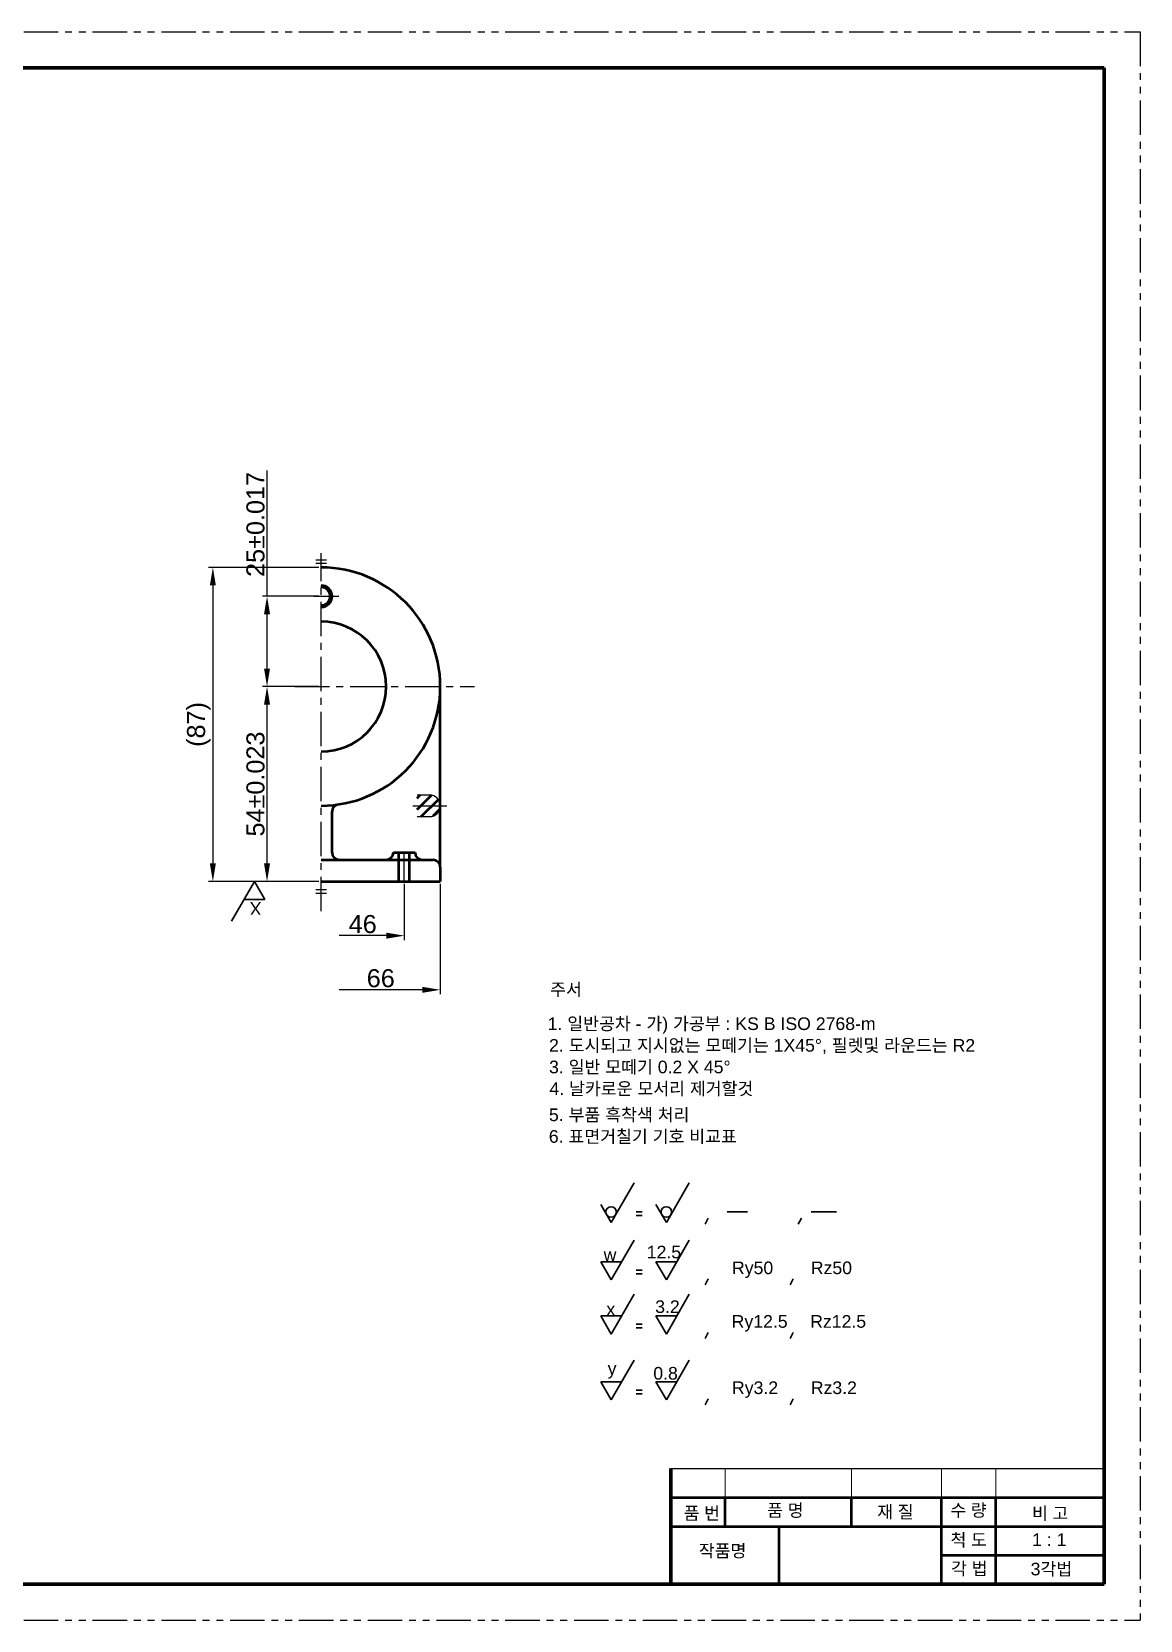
# Model space of a CAD drawing. Header units: millimetres. Extents: x 7 to 3158, y 472 to 921.
# Drawn here: x 1928.7 to 2235.7, y 472.1 to 912.1 of the extents above; entities that cross this region are included whole.
import ezdxf

# ---------------------------------------------------------------- set-up
doc = ezdxf.new("R2010")
doc.units = ezdxf.units.MM
doc.header["$LTSCALE"] = 0.3
doc.linetypes.add('CENTER', pattern=[50.8, 31.75, -6.35, 6.35, -6.35])
doc.linetypes.add('PHANTOM', pattern=[63.5, 31.75, -6.35, 6.35, -6.35, 6.35, -6.35])
for name, color, linetype, lineweight in [('가는선', 6, 'Continuous', 25), ('외형선', 4, 'Continuous', 50), ('중심선', 1, 'CENTER', 25)]:
    doc.layers.add(name, color=color, linetype=linetype, lineweight=lineweight)
doc.styles.get("Standard").update_dxf_attribs({"font": 'arial.ttf'})
doc.dimstyles.new('Annotative', dxfattribs={"dimscale": 0, "dimtxt": 5, "dimasz": 5, "dimexe": 1.25, "dimexo": 0.625, "dimtad": 1, "dimdec": 4, "dimzin": 9, "dimdsep": 46, "dimtxsty": 'Standard', "dimblk2": 'NONE', "dimcen": 2.5, "dimclrd": 3, "dimclre": 3, "dimclrt": 4, "dimadec": 4, "dimazin": 0, "dimtfac": 1, "dimtdec": 4, "dimtmove": 0, "dimatfit": 3, "dimfxl": 1, "dimlwd": 25, "dimlwe": 25, "dimarcsym": 0})

# ---------------------------------------------------------------- blocks, each defined once
blk = doc.blocks.new('TEST-1')
at = {"color": 6, "linetype": 'PHANTOM', "lineweight": 25}
for p, q in [((0, 440), (614, 440)), ((614, 440), (614, 0)), ((0, 0), (614, 0))]:
    blk.add_line(p, q, dxfattribs=at)
at = {"color": 5, "lineweight": 70}
for p, q in [((10, 430), (604, 430)), ((604, 430), (604, 10)), ((484, 10), (484, 42)), ((10, 10), (604, 10))]:
    blk.add_line(p, q, dxfattribs=at)
at = {"color": 3, "lineweight": 25}
blk.add_line((484, 42), (604, 42), dxfattribs=at)
at = {"color": 3, "lineweight": 20}
for p, q in [((499, 34), (499, 42)), ((534, 34), (534, 42)), ((559, 34), (559, 42)), ((574, 34), (574, 42))]:
    blk.add_line(p, q, dxfattribs=at)
at = {"color": 2, "lineweight": 50}
for p, q in [((484, 34), (604, 34)), ((499, 26), (499, 34)), ((534, 26), (534, 34)), ((559, 10), (559, 34)), ((574, 10), (574, 34)), ((484, 26), (604, 26)), ((514, 10), (514, 26)), ((559, 18), (604, 18))]:
    blk.add_line(p, q, dxfattribs=at)
at = {"color": 2, "char_height": 3.5, "attachment_point": 1}
for s, width, insert in [('{\\fGulim|b0|i0|c129|p50;품 번}', 14.2143, (487.55, 31.39)), ('{\\fGulim|b0|i0|c129|p50;품 명}', 17.9863, (510.69, 32.19)), ('{\\fGulim|b0|i0|c129|p50;재 질}', 13.1074, (541.16, 31.78)), ('{\\fGulim|b0|i0|c129|p50;수 량}', 16.4869, (561.43, 32.22)), ('{\\fGulim|b0|i0|c129|p50;비 고}', 22.797, (584.05, 31.39)), ('{\\fGulim|b0|i0|c129|p50;척 도}', 14.5226, (561.47, 24.01)), ('1 : 1', 13.7093, (584.05, 24.07)), ('{\\fGulim|b0|i0|c129|p50;작품명}', 13.1664, (491.74, 20.98)), ('{\\fGulim|b0|i0|c129|p50;각 법}', 10.8589, (561.63, 16.05)), ('3{\\fGulim|b0|i0|c129|p50;각법}', 15.3382, (583.65, 15.93))]:
    blk.add_mtext_dynamic_manual_height_columns(s, width=width, gutter_width=12.5, heights=[0], dxfattribs=dict(at, insert=insert))
blk = doc.blocks.new('*D348')
at = {"layer": 'Defpoints', "color": 0}
for p in [(1993.89, 730.71), (2008.89, 730.71), (2008.89, 676.71)]:
    blk.add_point(p, dxfattribs=at)
at = {"layer": '외형선', "color": 3, "lineweight": 25}
for p, q in [((2008.26, 730.71), (1992.64, 730.71)), ((1993.89, 681.71), (1993.89, 725.71)), ((2008.26, 676.71), (1992.64, 676.71))]:
    blk.add_line(p, q, dxfattribs=at)
at = {"layer": '외형선', "color": 3}
for points in [[(1994.72, 725.71), (1993.05, 725.71), (1993.89, 730.71)], [(1993.05, 681.71), (1994.72, 681.71), (1993.89, 676.71)]]:
    blk.add_solid(points, dxfattribs=at)
at = {"layer": '외형선', "color": 4, "insert": (1990.71, 703.71), "char_height": 5, "attachment_point": 5, "rotation": 90}
blk.add_mtext('54%%P0.023', dxfattribs=at)
blk = doc.blocks.new('_None')
blk = doc.blocks.new('*D349')
at = {"layer": 'Defpoints', "color": 0}
for p in [(1993.89, 755.71), (2008.89, 755.71), (2008.89, 730.71)]:
    blk.add_point(p, dxfattribs=at)
at = {"layer": '외형선', "color": 3, "lineweight": 25}
for p, q in [((1993.89, 755.71), (1993.89, 790.52)), ((2008.26, 755.71), (1992.64, 755.71)), ((1993.89, 735.71), (1993.89, 750.71)), ((2008.26, 730.71), (1992.64, 730.71))]:
    blk.add_line(p, q, dxfattribs=at)
at = {"layer": '외형선', "color": 3}
for points in [[(1994.72, 750.71), (1993.05, 750.71), (1993.89, 755.71)], [(1993.05, 735.71), (1994.72, 735.71), (1993.89, 730.71)]]:
    blk.add_solid(points, dxfattribs=at)
at = {"layer": '외형선', "color": 4, "insert": (1990.71, 775.61), "char_height": 5, "attachment_point": 5, "rotation": 90}
blk.add_mtext('25%%P0.017', dxfattribs=at)
blk = doc.blocks.new('*D350')
at = {"layer": 'Defpoints', "color": 0}
for p in [(2008.89, 763.71), (1978.89, 676.71), (2008.26, 676.71)]:
    blk.add_point(p, dxfattribs=at)
at = {"layer": '외형선', "color": 3, "lineweight": 25}
for p, q in [((2008.26, 763.71), (1977.64, 763.71)), ((1978.89, 758.71), (1978.89, 681.71)), ((2007.64, 676.71), (1977.64, 676.71))]:
    blk.add_line(p, q, dxfattribs=at)
at = {"layer": '외형선', "color": 3}
for points in [[(1979.72, 758.71), (1978.05, 758.71), (1978.89, 763.71)], [(1978.05, 681.71), (1979.72, 681.71), (1978.89, 676.71)]]:
    blk.add_solid(points, dxfattribs=at)
at = {"layer": '외형선', "color": 4, "insert": (1974.98, 720.21), "char_height": 5, "attachment_point": 5, "rotation": 90}
blk.add_mtext('(87)', dxfattribs=at)

msp = doc.modelspace()

# ---------------------------------------------------------------- hatches: boundary and pattern name
at = {"layer": '외형선'}
h = msp.add_hatch(dxfattribs=at)
h.set_pattern_fill('ANSI31', color=0, scale=0.7)
h.set_pattern_definition([(45, (1144.9463, 541.6357), (-1.571545, 1.571545), [])])
h.paths.add_polyline_path([(2038.885488, 700.672159), (2035.465947, 700.672159), (2035.465947, 697.672159), (2041.885488, 697.672159, 0.4142135624), (2038.885488, 700.672159)])
h.paths.add_polyline_path([(2041.885488, 697.672159), (2035.465947, 697.672159), (2035.465947, 694.672159), (2038.885488, 694.672159, 0.4142135624), (2041.885488, 697.672159)])

# ---------------------------------------------------------------- linework, layer by layer
at = {"layer": '가는선'}
for p, q in [((2007.385488, 765.851997), (2010.385488, 765.851997)), ((2007.385488, 764.851997), (2010.385488, 764.851997)), ((2035.465947, 700.672159), (2038.885488, 700.672159)), ((2035.465947, 694.672159), (2038.885488, 694.672159)), ((2007.385488, 674.492807), (2010.385488, 674.492807)), ((2007.385488, 673.492807), (2010.385488, 673.492807))]:
    msp.add_line(p, q, dxfattribs=at)
msp.add_arc((2038.885488, 697.672159), 3, 270, 90, dxfattribs=at)
at = {"layer": '외형선'}
for p, q in [((2041.885488, 680.709335), (2041.885488, 730.709335)), ((2011.885488, 684.709335), (2011.885488, 696.068319)), ((2008.885488, 682.709335), (2026.885488, 682.709335)), ((2026.885488, 682.709335), (2036.885488, 682.709335)), ((2028.885488, 684.709335), (2028.885488, 684.709335)), ((2028.885488, 684.709335), (2034.885488, 684.709335)), ((2030.385488, 676.709335), (2030.385488, 684.709335)), ((2033.385488, 676.709335), (2033.385488, 684.709335)), ((2034.885488, 684.709335), (2034.885488, 684.709335)), ((2036.885488, 682.709335), (2039.885488, 682.709335)), ((2041.885488, 680.709335), (2041.885488, 676.709335)), ((2008.885488, 676.709335), (2041.885488, 676.709335))]:
    msp.add_line(p, q, dxfattribs=at)
at = {"layer": '외형선', "lineweight": 35}
for p, q in [((1990.390494, 676.709335), (1984.039641, 665.709335)), ((1990.390494, 676.709335), (1993.277246, 671.709335)), ((1993.277246, 671.709335), (1987.503743, 671.709335))]:
    msp.add_line(p, q, dxfattribs=at)
at = {"layer": '외형선', "color": 3, "lineweight": 25}
for p, q in [((2031.885488, 676.084335), (2031.885488, 660.459335)), ((2041.885488, 676.084335), (2041.885488, 645.459335)), ((2026.885488, 661.709335), (2013.885488, 661.709335)), ((2036.885488, 646.709335), (2013.885488, 646.709335))]:
    msp.add_line(p, q, dxfattribs=at)
at = {"layer": '외형선', "color": 2, "lineweight": 35}
for p, q in [((2089.185928, 582.240175), (2095.536781, 593.240175)), ((2104.486874, 582.240175), (2110.837727, 593.240175)), ((2089.185928, 582.240175), (2086.299176, 587.240175)), ((2104.486874, 582.240175), (2101.600123, 587.240175)), ((2089.185928, 566.375046), (2095.536781, 577.375046)), ((2104.486874, 566.375046), (2110.837727, 577.375046)), ((2089.185928, 566.375046), (2086.299176, 571.375046)), ((2086.299176, 571.375046), (2092.072679, 571.375046)), ((2104.486874, 566.375046), (2101.600123, 571.375046)), ((2101.600123, 571.375046), (2107.373625, 571.375046)), ((2089.185928, 551.363542), (2095.536781, 562.363542)), ((2104.486874, 551.363542), (2110.837727, 562.363542)), ((2089.185928, 551.363542), (2086.299176, 556.363542)), ((2086.299176, 556.363542), (2092.072679, 556.363542)), ((2104.486874, 551.363542), (2101.600123, 556.363542)), ((2101.600123, 556.363542), (2107.373625, 556.363542)), ((2089.185928, 533.161087), (2095.536781, 544.161087)), ((2104.486874, 533.161087), (2110.837727, 544.161087)), ((2089.185928, 533.161087), (2086.299176, 538.161087)), ((2086.299176, 538.161087), (2092.072679, 538.161087)), ((2104.486874, 533.161087), (2101.600123, 538.161087)), ((2101.600123, 538.161087), (2107.373625, 538.161087))]:
    msp.add_line(p, q, dxfattribs=at)
at = {"layer": '외형선', "color": 2, "lineweight": 30}
for p, q in [((2096.119871, 585.239622), (2097.790189, 585.239622)), ((2121.340277, 585.239622), (2126.956115, 585.239622)), ((2144.597416, 585.239622), (2151.56478, 585.239622)), ((2096.119871, 584.239622), (2097.790189, 584.239622)), ((2116.075784, 583.482664), (2115.196669, 581.813554)), ((2141.879131, 583.482664), (2141.000017, 581.813554)), ((2096.119871, 569.021437), (2097.790189, 569.021437)), ((2096.119871, 568.021437), (2097.790189, 568.021437)), ((2116.075784, 566.615871), (2115.196669, 564.946761)), ((2139.651321, 566.615871), (2138.772206, 564.946761)), ((2096.119871, 554.087298), (2097.790189, 554.087298)), ((2096.119871, 553.087298), (2097.790189, 553.087298)), ((2116.075784, 551.76958), (2115.196669, 550.10047)), ((2139.651321, 551.76958), (2138.772206, 550.10047)), ((2096.119871, 535.807478), (2097.790189, 535.807478)), ((2096.119871, 534.807478), (2097.790189, 534.807478)), ((2116.075784, 533.401912), (2115.196669, 531.732802)), ((2139.651321, 533.401912), (2138.772206, 531.732802))]:
    msp.add_line(p, q, dxfattribs=at)
at = {"layer": '외형선', "color": 2, "lineweight": 35}
for centre in [(2089.185928, 585.168053), (2104.486874, 585.168053)]:
    msp.add_circle(centre, 1.463939, dxfattribs=at)
at = {"layer": '외형선'}
for centre, radius, start, end in [((2008.885488, 730.709335), 33, 270, 90), ((2008.885488, 755.709335), 3, 270, 90), ((2008.885488, 755.709335), 2.5, 270, 90), ((2008.885488, 730.709335), 18, 270, 90), ((2013.885488, 696.068319), 2, 98.2132107, 180), ((2013.885488, 684.709335), 2, 180, 270), ((2026.885488, 684.709335), 2, 270, 0), ((2036.885488, 684.709335), 2, 180, 270), ((2039.885488, 680.709335), 2, 0, 90)]:
    msp.add_arc(centre, radius, start, end, dxfattribs=at)
at = {"layer": '외형선', "color": 3}
for points in [[(2026.885488, 662.542669), (2026.885488, 660.876002), (2031.885488, 661.709335)], [(2036.885488, 647.542669), (2036.885488, 645.876002), (2041.885488, 646.709335)]]:
    msp.add_solid(points, dxfattribs=at)
at = {"layer": '중심선'}
for p, q in [((2008.885488, 668.496234), (2008.885488, 767.635214)), ((2006.858048, 755.709335), (2013.750337, 755.709335)), ((2001.631525, 730.709335), (2051.329719, 730.709335)), ((2034.285802, 697.672159), (2043.726929, 697.672159)), ((2031.885488, 676.709335), (2031.885488, 684.709335))]:
    msp.add_line(p, q, dxfattribs=at)

# ---------------------------------------------------------------- block references
at = {"layer": '외형선'}
msp.add_blockref('TEST-1', (1621.730321, 472.084707), dxfattribs=at)

# ---------------------------------------------------------------- texts
at = {"layer": '외형선', "color": 2, "linetype": 'Continuous'}
for s, height, p in [('주서', 3.5, (2072.304153, 645.052906)), ('1. 일반공차 - 가) 가공부 : KS B ISO 2768-m', 3.5, (2071.613745, 635.571053)), ('2. 도시되고 지시없는 모떼기는 1X45°, 필렛및 라운드는 R2', 3.5, (2071.995902, 629.574604)), ('3. 일반 모떼기 0.2 X 45°', 3.5, (2071.995902, 623.582815)), ('4. 날카로운 모서리 제거할것', 3.5, (2072.098432, 617.586366)), ('5. 부품 흑착색 처리', 3.500042, (2071.976447, 610.335739)), ('6. 표면거칠기 기호 비교표', 3.500063, (2071.934501, 604.343871))]:
    msp.add_text(s, height=height, dxfattribs=at).set_placement(p)
at = {"layer": '외형선', "lineweight": 35, "insert": (1992.348614, 663.366341), "char_height": 2.5, "attachment_point": 1, "rotation": 180}
msp.add_mtext_dynamic_manual_height_columns('\\P{\\H1.4x;X}', width=16.91001289, gutter_width=12.5, heights=[0], dxfattribs=at)
at = {"layer": '외형선', "color": 4, "char_height": 5, "attachment_point": 5}
for s, insert in [('46', (2020.385488, 664.888906)), ('66', (2025.385488, 649.888906))]:
    msp.add_mtext(s, dxfattribs=dict(at, insert=insert))
at = {"layer": '외형선', "color": 2, "lineweight": 35, "attachment_point": 1}
for s, insert, char_height in [('\\Pw', (2087.121405, 580.905787), 3.5), ('\\P{\\H1.4x;12.5}', (2099.059988, 579.993602), 2.5), ('\\Px', (2087.880142, 565.841137), 3.5), ('\\P{\\H1.4x;3.2}', (2101.394561, 564.858914), 2.5), ('y', (2088.233879, 543.581586), 3.5), ('\\P{\\H1.4x;0.8}', (2100.867092, 546.403398), 2.5)]:
    msp.add_mtext_dynamic_manual_height_columns(s, width=16.91001289, gutter_width=12.5, heights=[0], dxfattribs=dict(at, insert=insert, char_height=char_height))
at = {"layer": '외형선', "color": 2, "char_height": 3.5, "attachment_point": 1}
for s, insert in [('Ry50', (2122.669146, 571.447505)), ('Rz50', (2144.496694, 571.447505)), ('Ry12.5', (2122.581235, 556.601213)), ('Rz12.5', (2144.320769, 556.601213)), ('Ry3.2', (2122.669146, 538.233546)), ('Rz3.2', (2144.496694, 538.233546))]:
    msp.add_mtext_dynamic_manual_height_columns(s, width=9.49444323, gutter_width=12.5, heights=[0], dxfattribs=dict(at, insert=insert))

# ---------------------------------------------------------------- dimensions: what is measured, and where the dimension line sits
at = {"layer": '외형선'}
for base, p1, p2, text, picture, middle in [((1993.885488, 755.709335), (2008.885488, 730.709335), (2008.885488, 755.709335), '25%%P0.017', '*D349', (1990.707623, 775.61469)), ((1978.885488, 676.709335), (2008.885488, 763.709335), (2008.260488, 676.709335), '(<>)', '*D350', (1974.982862, 720.209335)), ((1993.885488, 730.709335), (2008.885488, 676.709335), (2008.885488, 730.709335), '54%%P0.023', '*D348', (1990.705918, 703.709335))]:
    dim = msp.add_linear_dim(base=base, p1=p1, p2=p2, angle=90, text=text, dimstyle='Annotative', override={"dimscale": 0}, dxfattribs=at)
    dim.commit()
    dim.dimension.update_dxf_attribs({"geometry": picture, "text_midpoint": middle})

doc.saveas('drawing.dxf')
